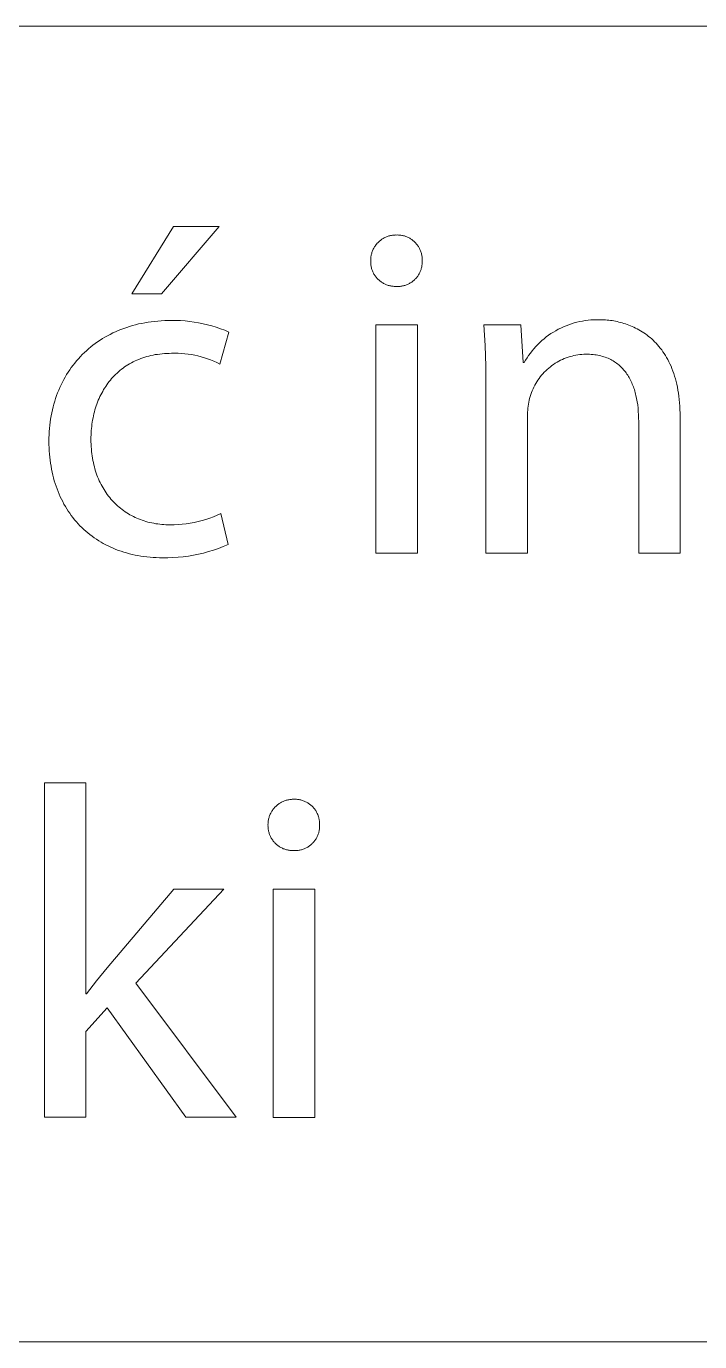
# Model space of a CAD drawing. Header units: millimetres. Extents: x -2542 to 6192, y -257 to 5845.
# Drawn here: x 5041.5 to 5166.4, y -256.6 to -12.5 of the extents above; entities that cross this region are included whole.
import ezdxf

# ---------------------------------------------------------------- set-up
doc = ezdxf.new("R2010")
doc.units = ezdxf.units.MM
doc.header["$MEASUREMENT"] = 0
doc.layers.add('Domyślny', color=7, linetype='Continuous', true_color=0x000000)

msp = doc.modelspace()

# ---------------------------------------------------------------- linework, layer by layer
at = {"layer": 'Domyślny', "color": 18, "lineweight": 15, "true_color": 0x000000}
for p, q in [((2891.58, -12.52), (6183.9, -12.52)), ((5061.08, -62.17), (5068.82, -49.66)), ((5077.28, -49.66), (5066.6, -62.17)), ((5068.82, -49.66), (5077.28, -49.66)), ((5109.58, -51.26), (5109.75, -51.25)), ((5109.75, -51.25), (5109.91, -51.24)), ((5109.91, -51.24), (5110.07, -51.23)), ((5110.07, -51.23), (5110.23, -51.24)), ((5110.23, -51.24), (5110.39, -51.23)), ((5110.39, -51.23), (5110.55, -51.24)), ((5110.55, -51.24), (5110.71, -51.25)), ((5110.71, -51.25), (5110.86, -51.26)), ((5105.96, -53.71), (5106.04, -53.57)), ((5106.04, -53.57), (5106.12, -53.43)), ((5106.12, -53.43), (5106.21, -53.3)), ((5106.21, -53.3), (5106.3, -53.16)), ((5106.3, -53.16), (5106.4, -53.03)), ((5106.4, -53.03), (5106.5, -52.91)), ((5106.5, -52.91), (5106.61, -52.78)), ((5106.61, -52.78), (5106.72, -52.67)), ((5106.72, -52.67), (5106.84, -52.55)), ((5106.84, -52.55), (5106.95, -52.44)), ((5106.95, -52.44), (5107.08, -52.33)), ((5107.08, -52.33), (5107.2, -52.23)), ((5107.2, -52.23), (5107.33, -52.13)), ((5107.33, -52.13), (5107.47, -52.04)), ((5107.47, -52.04), (5107.6, -51.95)), ((5107.6, -51.95), (5107.74, -51.87)), ((5107.74, -51.87), (5107.88, -51.79)), ((5107.88, -51.79), (5108.03, -51.71)), ((5108.03, -51.71), (5108.18, -51.64)), ((5108.18, -51.64), (5108.33, -51.58)), ((5108.33, -51.58), (5108.48, -51.52)), ((5108.48, -51.52), (5108.63, -51.47)), ((5108.63, -51.47), (5108.79, -51.42)), ((5108.79, -51.42), (5108.94, -51.38)), ((5108.94, -51.38), (5109.1, -51.34)), ((5109.1, -51.34), (5109.26, -51.31)), ((5109.26, -51.31), (5109.42, -51.28)), ((5109.42, -51.28), (5109.58, -51.26)), ((5110.86, -51.26), (5111.02, -51.28)), ((5111.02, -51.28), (5111.18, -51.31)), ((5111.18, -51.31), (5111.33, -51.34)), ((5111.33, -51.34), (5111.49, -51.37)), ((5111.49, -51.37), (5111.64, -51.41)), ((5111.64, -51.41), (5111.79, -51.46)), ((5111.79, -51.46), (5111.94, -51.51)), ((5111.94, -51.51), (5112.09, -51.57)), ((5112.09, -51.57), (5112.23, -51.63)), ((5112.23, -51.63), (5112.37, -51.7)), ((5112.37, -51.7), (5112.52, -51.77)), ((5112.52, -51.77), (5112.65, -51.84)), ((5112.65, -51.84), (5112.79, -51.92)), ((5112.79, -51.92), (5112.92, -52.01)), ((5112.92, -52.01), (5113.05, -52.1)), ((5113.05, -52.1), (5113.18, -52.19)), ((5113.18, -52.19), (5113.3, -52.29)), ((5113.3, -52.29), (5113.42, -52.4)), ((5113.42, -52.4), (5113.54, -52.5)), ((5113.54, -52.5), (5113.65, -52.62)), ((5113.65, -52.62), (5113.76, -52.73)), ((5113.76, -52.73), (5113.86, -52.85)), ((5113.86, -52.85), (5113.96, -52.97)), ((5113.96, -52.97), (5114.06, -53.1)), ((5114.06, -53.1), (5114.15, -53.22)), ((5114.15, -53.22), (5114.24, -53.36)), ((5114.24, -53.36), (5114.32, -53.49)), ((5114.32, -53.49), (5114.4, -53.63)), ((5114.4, -53.63), (5114.47, -53.77)), ((5105.4, -55.9), (5105.41, -55.74)), ((5105.41, -56.06), (5105.4, -55.9)), ((5105.4, -56.22), (5105.41, -56.06)), ((5105.41, -55.74), (5105.42, -55.58)), ((5105.42, -55.58), (5105.43, -55.41)), ((5105.43, -55.41), (5105.45, -55.25)), ((5105.45, -55.25), (5105.48, -55.09)), ((5105.48, -55.09), (5105.51, -54.93)), ((5105.51, -54.93), (5105.55, -54.77)), ((5105.55, -54.77), (5105.59, -54.62)), ((5105.59, -54.62), (5105.64, -54.46)), ((5105.64, -54.46), (5105.69, -54.31)), ((5105.69, -54.31), (5105.75, -54.16)), ((5105.75, -54.16), (5105.81, -54.01)), ((5105.81, -54.01), (5105.88, -53.86)), ((5105.88, -53.86), (5105.96, -53.71)), ((5114.47, -53.77), (5114.54, -53.91)), ((5114.54, -53.91), (5114.6, -54.06)), ((5114.6, -54.06), (5114.66, -54.2)), ((5114.66, -54.2), (5114.71, -54.35)), ((5114.71, -54.35), (5114.76, -54.5)), ((5114.76, -54.5), (5114.8, -54.65)), ((5114.8, -54.65), (5114.84, -54.81)), ((5114.84, -54.81), (5114.87, -54.96)), ((5114.87, -54.96), (5114.9, -55.12)), ((5114.9, -55.12), (5114.92, -55.27)), ((5114.92, -55.27), (5114.94, -55.43)), ((5114.94, -55.43), (5114.95, -55.59)), ((5114.95, -55.91), (5114.94, -56.06)), ((5114.94, -56.06), (5114.95, -56.22)), ((5114.95, -55.59), (5114.95, -55.75)), ((5114.95, -55.75), (5114.95, -55.91)), ((5105.41, -56.38), (5105.4, -56.22)), ((5105.42, -56.54), (5105.41, -56.38)), ((5105.43, -56.69), (5105.42, -56.54)), ((5105.45, -56.85), (5105.43, -56.69)), ((5105.47, -57), (5105.45, -56.85)), ((5105.5, -57.16), (5105.47, -57)), ((5105.54, -57.31), (5105.5, -57.16)), ((5105.58, -57.46), (5105.54, -57.31)), ((5105.63, -57.62), (5105.58, -57.46)), ((5105.68, -57.76), (5105.63, -57.62)), ((5105.73, -57.91), (5105.68, -57.76)), ((5105.8, -58.06), (5105.73, -57.91)), ((5105.86, -58.2), (5105.8, -58.06)), ((5105.93, -58.34), (5105.86, -58.2)), ((5106.01, -58.48), (5105.93, -58.34)), ((5106.09, -58.61), (5106.01, -58.48)), ((5114.37, -58.46), (5114.29, -58.6)), ((5114.44, -58.33), (5114.37, -58.46)), ((5114.51, -58.19), (5114.44, -58.33)), ((5114.57, -58.04), (5114.51, -58.19)), ((5114.63, -57.9), (5114.57, -58.04)), ((5114.69, -57.75), (5114.63, -57.9)), ((5114.74, -57.61), (5114.69, -57.75)), ((5114.78, -57.46), (5114.74, -57.61)), ((5114.82, -57.3), (5114.78, -57.46)), ((5114.86, -57.15), (5114.82, -57.3)), ((5114.88, -57), (5114.86, -57.15)), ((5114.91, -56.84), (5114.88, -57)), ((5114.93, -56.69), (5114.91, -56.84)), ((5114.94, -56.53), (5114.93, -56.69)), ((5114.95, -56.38), (5114.94, -56.53)), ((5114.95, -56.22), (5114.95, -56.38)), ((5106.18, -58.75), (5106.09, -58.61)), ((5106.27, -58.88), (5106.18, -58.75)), ((5106.36, -59), (5106.27, -58.88)), ((5106.46, -59.12), (5106.36, -59)), ((5106.56, -59.24), (5106.46, -59.12)), ((5106.67, -59.36), (5106.56, -59.24)), ((5106.78, -59.47), (5106.67, -59.36)), ((5106.89, -59.58), (5106.78, -59.47)), ((5107.01, -59.68), (5106.89, -59.58)), ((5107.13, -59.78), (5107.01, -59.68)), ((5107.26, -59.88), (5107.13, -59.78)), ((5107.39, -59.97), (5107.26, -59.88)), ((5107.52, -60.06), (5107.39, -59.97)), ((5107.65, -60.14), (5107.52, -60.06)), ((5107.79, -60.22), (5107.65, -60.14)), ((5107.93, -60.29), (5107.79, -60.22)), ((5108.07, -60.36), (5107.93, -60.29)), ((5108.21, -60.42), (5108.07, -60.36)), ((5108.36, -60.48), (5108.21, -60.42)), ((5108.51, -60.53), (5108.36, -60.48)), ((5108.66, -60.58), (5108.51, -60.53)), ((5108.81, -60.62), (5108.66, -60.58)), ((5108.96, -60.66), (5108.81, -60.62)), ((5109.12, -60.69), (5108.96, -60.66)), ((5109.27, -60.72), (5109.12, -60.69)), ((5109.43, -60.74), (5109.27, -60.72)), ((5109.59, -60.76), (5109.43, -60.74)), ((5109.74, -60.77), (5109.59, -60.76)), ((5109.9, -60.78), (5109.74, -60.77)), ((5110.06, -60.77), (5109.9, -60.78)), ((5110.21, -60.78), (5110.06, -60.77)), ((5110.37, -60.79), (5110.21, -60.78)), ((5110.53, -60.79), (5110.37, -60.79)), ((5110.68, -60.78), (5110.53, -60.79)), ((5110.84, -60.77), (5110.68, -60.78)), ((5110.99, -60.75), (5110.84, -60.77)), ((5111.15, -60.73), (5110.99, -60.75)), ((5111.3, -60.7), (5111.15, -60.73)), ((5111.46, -60.66), (5111.3, -60.7)), ((5111.61, -60.62), (5111.46, -60.66)), ((5111.76, -60.58), (5111.61, -60.62)), ((5111.91, -60.53), (5111.76, -60.58)), ((5112.05, -60.48), (5111.91, -60.53)), ((5112.2, -60.42), (5112.05, -60.48)), ((5112.34, -60.35), (5112.2, -60.42)), ((5112.48, -60.28), (5112.34, -60.35)), ((5112.62, -60.21), (5112.48, -60.28)), ((5112.75, -60.13), (5112.62, -60.21)), ((5112.88, -60.05), (5112.75, -60.13)), ((5113.01, -59.96), (5112.88, -60.05)), ((5113.14, -59.87), (5113.01, -59.96)), ((5113.26, -59.77), (5113.14, -59.87)), ((5113.38, -59.67), (5113.26, -59.77)), ((5113.5, -59.57), (5113.38, -59.67)), ((5113.61, -59.46), (5113.5, -59.57)), ((5113.72, -59.35), (5113.61, -59.46)), ((5113.83, -59.23), (5113.72, -59.35)), ((5113.93, -59.11), (5113.83, -59.23)), ((5114.02, -58.99), (5113.93, -59.11)), ((5114.12, -58.86), (5114.02, -58.99)), ((5114.2, -58.73), (5114.12, -58.86)), ((5114.29, -58.6), (5114.2, -58.73)), ((5066.6, -62.17), (5061.08, -62.17)), ((5060.14, -68.38), (5060.69, -68.2)), ((5060.69, -68.2), (5061.24, -68.04)), ((5061.24, -68.04), (5061.8, -67.89)), ((5061.8, -67.89), (5062.36, -67.75)), ((5062.36, -67.75), (5062.94, -67.63)), ((5062.94, -67.63), (5063.52, -67.52)), ((5063.52, -67.52), (5064.11, -67.42)), ((5064.11, -67.42), (5064.71, -67.33)), ((5064.71, -67.33), (5065.32, -67.26)), ((5065.32, -67.26), (5065.93, -67.2)), ((5065.93, -67.2), (5066.56, -67.15)), ((5066.56, -67.15), (5067.19, -67.11)), ((5067.19, -67.11), (5067.82, -67.09)), ((5067.82, -67.09), (5068.47, -67.09)), ((5068.47, -67.09), (5069.31, -67.09)), ((5069.31, -67.09), (5070.15, -67.12)), ((5070.15, -67.12), (5070.99, -67.18)), ((5070.99, -67.18), (5071.83, -67.27)), ((5071.83, -67.27), (5072.66, -67.38)), ((5072.66, -67.38), (5073.49, -67.52)), ((5073.49, -67.52), (5074.31, -67.69)), ((5074.31, -67.69), (5075.13, -67.88)), ((5075.13, -67.88), (5075.94, -68.1)), ((5075.94, -68.1), (5076.75, -68.35)), ((5106.37, -67.93), (5114.07, -67.93)), ((5106.37, -110.25), (5106.37, -67.93)), ((5114.07, -67.93), (5114.07, -110.25)), ((5126.63, -71.74), (5126.41, -67.91)), ((5126.41, -67.91), (5133.24, -67.91)), ((5133.24, -67.91), (5133.68, -74.92)), ((5140.67, -68.5), (5141.15, -68.28)), ((5141.15, -68.28), (5141.64, -68.07)), ((5141.64, -68.07), (5142.13, -67.88)), ((5142.13, -67.88), (5142.63, -67.71)), ((5142.63, -67.71), (5143.14, -67.56)), ((5143.14, -67.56), (5143.65, -67.42)), ((5143.65, -67.42), (5144.16, -67.3)), ((5144.16, -67.3), (5144.68, -67.2)), ((5144.68, -67.2), (5145.21, -67.11)), ((5145.21, -67.11), (5145.73, -67.04)), ((5145.73, -67.04), (5146.26, -66.99)), ((5146.26, -66.99), (5146.78, -66.96)), ((5146.78, -66.96), (5147.31, -66.95)), ((5147.31, -66.95), (5147.84, -66.96)), ((5147.84, -66.96), (5148.12, -66.96)), ((5148.12, -66.96), (5148.4, -66.97)), ((5148.4, -66.97), (5148.69, -66.98)), ((5148.69, -66.98), (5148.98, -67)), ((5148.98, -67), (5149.27, -67.02)), ((5149.27, -67.02), (5149.57, -67.05)), ((5149.57, -67.05), (5149.87, -67.09)), ((5149.87, -67.09), (5150.17, -67.13)), ((5150.17, -67.13), (5150.48, -67.18)), ((5150.48, -67.18), (5150.78, -67.24)), ((5150.78, -67.24), (5151.09, -67.3)), ((5151.09, -67.3), (5151.4, -67.38)), ((5151.4, -67.38), (5151.71, -67.45)), ((5151.71, -67.45), (5152.03, -67.54)), ((5152.03, -67.54), (5152.34, -67.63)), ((5152.34, -67.63), (5152.66, -67.73)), ((5152.66, -67.73), (5152.97, -67.84)), ((5152.97, -67.84), (5153.28, -67.96)), ((5153.28, -67.96), (5153.6, -68.08)), ((5153.6, -68.08), (5153.91, -68.21)), ((5153.91, -68.21), (5154.22, -68.35)), ((5054.75, -71.05), (5055.2, -70.75)), ((5055.2, -70.75), (5055.65, -70.47)), ((5055.65, -70.47), (5056.12, -70.19)), ((5056.12, -70.19), (5056.59, -69.92)), ((5056.59, -69.92), (5057.07, -69.67)), ((5057.07, -69.67), (5057.56, -69.42)), ((5057.56, -69.42), (5058.06, -69.19)), ((5058.06, -69.19), (5058.57, -68.97)), ((5058.57, -68.97), (5059.08, -68.76)), ((5059.08, -68.76), (5059.61, -68.56)), ((5059.61, -68.56), (5060.14, -68.38)), ((5076.75, -68.35), (5077.55, -68.62)), ((5079.11, -69.24), (5077.39, -75.2)), ((5077.55, -68.62), (5078.33, -68.92)), ((5078.33, -68.92), (5079.11, -69.24)), ((5137.16, -70.83), (5137.56, -70.49)), ((5137.56, -70.49), (5137.97, -70.16)), ((5137.97, -70.16), (5138.4, -69.84)), ((5138.4, -69.84), (5138.84, -69.54)), ((5138.84, -69.54), (5139.28, -69.26)), ((5139.28, -69.26), (5139.74, -68.99)), ((5139.74, -68.99), (5140.2, -68.74)), ((5140.2, -68.74), (5140.67, -68.5)), ((5154.22, -68.35), (5154.54, -68.51)), ((5154.54, -68.51), (5154.84, -68.66)), ((5154.84, -68.66), (5155.15, -68.83)), ((5155.15, -68.83), (5155.46, -69.01)), ((5155.46, -69.01), (5155.76, -69.2)), ((5155.76, -69.2), (5156.06, -69.39)), ((5156.06, -69.39), (5156.36, -69.6)), ((5156.36, -69.6), (5156.66, -69.82)), ((5156.66, -69.82), (5156.95, -70.04)), ((5156.95, -70.04), (5157.24, -70.28)), ((5157.24, -70.28), (5157.52, -70.53)), ((5157.52, -70.53), (5157.8, -70.78)), ((5051.91, -73.42), (5052.29, -73.05)), ((5052.29, -73.05), (5052.68, -72.7)), ((5052.68, -72.7), (5053.07, -72.35)), ((5053.07, -72.35), (5053.48, -72.01)), ((5053.48, -72.01), (5053.89, -71.68)), ((5053.89, -71.68), (5054.32, -71.36)), ((5054.32, -71.36), (5054.75, -71.05)), ((5067.57, -73.21), (5067.13, -73.24)), ((5068.01, -73.2), (5067.57, -73.21)), ((5068.47, -73.19), (5068.01, -73.2)), ((5069.08, -73.18), (5068.47, -73.19)), ((5069.7, -73.19), (5069.08, -73.18)), ((5070.32, -73.22), (5069.7, -73.19)), ((5126.74, -75.57), (5126.63, -71.74)), ((5134.69, -73.58), (5135.01, -73.15)), ((5135.01, -73.15), (5135.33, -72.74)), ((5135.33, -72.74), (5135.67, -72.33)), ((5135.67, -72.33), (5136.02, -71.94)), ((5136.02, -71.94), (5136.39, -71.55)), ((5136.39, -71.55), (5136.77, -71.19)), ((5136.77, -71.19), (5137.16, -70.83)), ((5157.8, -70.78), (5158.07, -71.05)), ((5158.07, -71.05), (5158.34, -71.33)), ((5158.34, -71.33), (5158.61, -71.62)), ((5158.61, -71.62), (5158.87, -71.92)), ((5158.87, -71.92), (5159.12, -72.24)), ((5159.12, -72.24), (5159.37, -72.56)), ((5159.37, -72.56), (5159.61, -72.9)), ((5159.61, -72.9), (5159.84, -73.25)), ((5049.87, -75.83), (5050.19, -75.4)), ((5050.19, -75.4), (5050.51, -74.99)), ((5050.51, -74.99), (5050.85, -74.58)), ((5050.85, -74.58), (5051.19, -74.19)), ((5051.19, -74.19), (5051.55, -73.8)), ((5051.55, -73.8), (5051.91, -73.42)), ((5060.07, -75.51), (5059.76, -75.72)), ((5060.38, -75.32), (5060.07, -75.51)), ((5060.69, -75.13), (5060.38, -75.32)), ((5061.02, -74.95), (5060.69, -75.13)), ((5061.35, -74.77), (5061.02, -74.95)), ((5061.69, -74.61), (5061.35, -74.77)), ((5062.03, -74.45), (5061.69, -74.61)), ((5062.38, -74.31), (5062.03, -74.45)), ((5062.74, -74.17), (5062.38, -74.31)), ((5063.11, -74.04), (5062.74, -74.17)), ((5063.48, -73.91), (5063.11, -74.04)), ((5063.86, -73.8), (5063.48, -73.91)), ((5064.24, -73.7), (5063.86, -73.8)), ((5064.64, -73.6), (5064.24, -73.7)), ((5065.03, -73.52), (5064.64, -73.6)), ((5065.44, -73.44), (5065.03, -73.52)), ((5065.85, -73.38), (5065.44, -73.44)), ((5066.27, -73.32), (5065.85, -73.38)), ((5066.7, -73.28), (5066.27, -73.32)), ((5067.13, -73.24), (5066.7, -73.28)), ((5070.93, -73.27), (5070.32, -73.22)), ((5071.54, -73.34), (5070.93, -73.27)), ((5072.15, -73.43), (5071.54, -73.34)), ((5072.76, -73.55), (5072.15, -73.43)), ((5073.36, -73.68), (5072.76, -73.55)), ((5073.96, -73.84), (5073.36, -73.68)), ((5074.55, -74.02), (5073.96, -73.84)), ((5075.14, -74.21), (5074.55, -74.02)), ((5075.71, -74.43), (5075.14, -74.21)), ((5076.28, -74.67), (5075.71, -74.43)), ((5076.84, -74.92), (5076.28, -74.67)), ((5077.39, -75.2), (5076.84, -74.92)), ((5126.76, -79.4), (5126.74, -75.57)), ((5133.68, -74.92), (5133.85, -74.92)), ((5133.85, -74.92), (5134.12, -74.47)), ((5134.12, -74.47), (5134.4, -74.02)), ((5134.4, -74.02), (5134.69, -73.58)), ((5139.02, -75.46), (5138.72, -75.69)), ((5139.33, -75.24), (5139.02, -75.46)), ((5139.64, -75.04), (5139.33, -75.24)), ((5139.96, -74.84), (5139.64, -75.04)), ((5140.29, -74.66), (5139.96, -74.84)), ((5140.63, -74.49), (5140.29, -74.66)), ((5140.97, -74.33), (5140.63, -74.49)), ((5141.31, -74.18), (5140.97, -74.33)), ((5141.66, -74.04), (5141.31, -74.18)), ((5142.02, -73.91), (5141.66, -74.04)), ((5142.37, -73.8), (5142.02, -73.91)), ((5142.74, -73.7), (5142.37, -73.8)), ((5143.1, -73.61), (5142.74, -73.7)), ((5143.47, -73.54), (5143.1, -73.61)), ((5143.84, -73.47), (5143.47, -73.54)), ((5144.21, -73.43), (5143.84, -73.47)), ((5144.59, -73.39), (5144.21, -73.43)), ((5144.96, -73.36), (5144.59, -73.39)), ((5145.34, -73.35), (5144.96, -73.36)), ((5145.67, -73.36), (5145.34, -73.35)), ((5146, -73.37), (5145.67, -73.36)), ((5146.32, -73.39), (5146, -73.37)), ((5146.64, -73.42), (5146.32, -73.39)), ((5146.95, -73.46), (5146.64, -73.42)), ((5147.25, -73.5), (5146.95, -73.46)), ((5147.54, -73.55), (5147.25, -73.5)), ((5147.83, -73.61), (5147.54, -73.55)), ((5148.11, -73.68), (5147.83, -73.61)), ((5148.39, -73.75), (5148.11, -73.68)), ((5148.66, -73.83), (5148.39, -73.75)), ((5148.92, -73.92), (5148.66, -73.83)), ((5149.18, -74.02), (5148.92, -73.92)), ((5149.43, -74.12), (5149.18, -74.02)), ((5149.67, -74.23), (5149.43, -74.12)), ((5149.91, -74.35), (5149.67, -74.23)), ((5150.14, -74.47), (5149.91, -74.35)), ((5150.37, -74.6), (5150.14, -74.47)), ((5150.59, -74.74), (5150.37, -74.6)), ((5150.8, -74.88), (5150.59, -74.74)), ((5151.01, -75.03), (5150.8, -74.88)), ((5151.21, -75.18), (5151.01, -75.03)), ((5151.41, -75.34), (5151.21, -75.18)), ((5151.6, -75.51), (5151.41, -75.34)), ((5151.79, -75.68), (5151.6, -75.51)), ((5159.84, -73.25), (5160.07, -73.61)), ((5160.07, -73.61), (5160.29, -73.98)), ((5160.29, -73.98), (5160.51, -74.36)), ((5160.51, -74.36), (5160.71, -74.76)), ((5160.71, -74.76), (5160.91, -75.17)), ((5160.91, -75.17), (5161.1, -75.6)), ((5161.1, -75.6), (5161.28, -76.03)), ((5048.22, -78.55), (5048.46, -78.07)), ((5048.46, -78.07), (5048.72, -77.61)), ((5048.72, -77.61), (5048.99, -77.15)), ((5048.99, -77.15), (5049.28, -76.7)), ((5049.28, -76.7), (5049.57, -76.26)), ((5049.57, -76.26), (5049.87, -75.83)), ((5057.35, -77.88), (5057.12, -78.16)), ((5057.59, -77.62), (5057.35, -77.88)), ((5057.84, -77.35), (5057.59, -77.62)), ((5058.09, -77.1), (5057.84, -77.35)), ((5058.35, -76.85), (5058.09, -77.1)), ((5058.62, -76.61), (5058.35, -76.85)), ((5058.9, -76.38), (5058.62, -76.61)), ((5059.18, -76.15), (5058.9, -76.38)), ((5059.47, -75.93), (5059.18, -76.15)), ((5059.76, -75.72), (5059.47, -75.93)), ((5136.64, -77.85), (5136.42, -78.16)), ((5136.86, -77.55), (5136.64, -77.85)), ((5137.1, -77.26), (5136.86, -77.55)), ((5137.35, -76.97), (5137.1, -77.26)), ((5137.6, -76.7), (5137.35, -76.97)), ((5137.87, -76.43), (5137.6, -76.7)), ((5138.14, -76.17), (5137.87, -76.43)), ((5138.43, -75.93), (5138.14, -76.17)), ((5138.72, -75.69), (5138.43, -75.93)), ((5151.97, -75.86), (5151.79, -75.68)), ((5152.14, -76.04), (5151.97, -75.86)), ((5152.31, -76.23), (5152.14, -76.04)), ((5152.47, -76.43), (5152.31, -76.23)), ((5152.63, -76.63), (5152.47, -76.43)), ((5152.78, -76.83), (5152.63, -76.63)), ((5152.93, -77.04), (5152.78, -76.83)), ((5153.07, -77.26), (5152.93, -77.04)), ((5153.21, -77.48), (5153.07, -77.26)), ((5153.34, -77.7), (5153.21, -77.48)), ((5153.47, -77.93), (5153.34, -77.7)), ((5153.59, -78.17), (5153.47, -77.93)), ((5161.28, -76.03), (5161.45, -76.49)), ((5161.45, -76.49), (5161.62, -76.95)), ((5161.62, -76.95), (5161.77, -77.43)), ((5161.77, -77.43), (5161.91, -77.92)), ((5161.91, -77.92), (5162.05, -78.42)), ((5047.14, -81.03), (5047.33, -80.52)), ((5047.33, -80.52), (5047.54, -80.02)), ((5047.54, -80.02), (5047.75, -79.52)), ((5047.75, -79.52), (5047.98, -79.03)), ((5047.98, -79.03), (5048.22, -78.55)), ((5055.69, -80.25), (5055.51, -80.57)), ((5055.87, -79.93), (5055.69, -80.25)), ((5056.06, -79.62), (5055.87, -79.93)), ((5056.26, -79.32), (5056.06, -79.62)), ((5056.46, -79.02), (5056.26, -79.32)), ((5056.67, -78.73), (5056.46, -79.02)), ((5056.89, -78.44), (5056.67, -78.73)), ((5057.12, -78.16), (5056.89, -78.44)), ((5126.76, -110.26), (5126.76, -79.4)), ((5135.22, -80.49), (5135.1, -80.85)), ((5135.36, -80.14), (5135.22, -80.49)), ((5135.51, -79.8), (5135.36, -80.14)), ((5135.67, -79.46), (5135.51, -79.8)), ((5135.84, -79.12), (5135.67, -79.46)), ((5136.02, -78.79), (5135.84, -79.12)), ((5136.22, -78.47), (5136.02, -78.79)), ((5136.42, -78.16), (5136.22, -78.47)), ((5153.7, -78.41), (5153.59, -78.17)), ((5153.82, -78.65), (5153.7, -78.41)), ((5153.92, -78.9), (5153.82, -78.65)), ((5154.02, -79.15), (5153.92, -78.9)), ((5154.12, -79.41), (5154.02, -79.15)), ((5154.21, -79.67), (5154.12, -79.41)), ((5154.3, -79.93), (5154.21, -79.67)), ((5154.38, -80.2), (5154.3, -79.93)), ((5154.46, -80.47), (5154.38, -80.2)), ((5154.53, -80.74), (5154.46, -80.47)), ((5162.05, -78.42), (5162.17, -78.94)), ((5162.17, -78.94), (5162.29, -79.48)), ((5162.29, -79.48), (5162.39, -80.03)), ((5162.39, -80.03), (5162.48, -80.59)), ((5046.49, -83.15), (5046.64, -82.61)), ((5046.64, -82.61), (5046.79, -82.08)), ((5046.79, -82.08), (5046.96, -81.55)), ((5046.96, -81.55), (5047.14, -81.03)), ((5054.49, -82.96), (5054.37, -83.32)), ((5054.61, -82.6), (5054.49, -82.96)), ((5054.74, -82.25), (5054.61, -82.6)), ((5054.88, -81.91), (5054.74, -82.25)), ((5055.03, -81.57), (5054.88, -81.91)), ((5055.18, -81.23), (5055.03, -81.57)), ((5055.34, -80.9), (5055.18, -81.23)), ((5055.51, -80.57), (5055.34, -80.9)), ((5134.65, -82.63), (5134.59, -82.99)), ((5134.72, -82.27), (5134.65, -82.63)), ((5134.8, -81.91), (5134.72, -82.27)), ((5134.88, -81.56), (5134.8, -81.91)), ((5134.99, -81.21), (5134.88, -81.56)), ((5135.1, -80.85), (5134.99, -81.21)), ((5154.6, -81.02), (5154.53, -80.74)), ((5154.72, -81.59), (5154.6, -81.02)), ((5154.83, -82.17), (5154.72, -81.59)), ((5154.92, -82.76), (5154.83, -82.17)), ((5154.99, -83.36), (5154.92, -82.76)), ((5162.48, -80.59), (5162.56, -81.17)), ((5162.56, -81.17), (5162.63, -81.76)), ((5162.63, -81.76), (5162.69, -82.37)), ((5162.69, -82.37), (5162.73, -82.99)), ((5045.95, -85.95), (5046.04, -85.38)), ((5046.04, -85.38), (5046.13, -84.81)), ((5046.13, -84.81), (5046.24, -84.25)), ((5046.24, -84.25), (5046.36, -83.7)), ((5046.36, -83.7), (5046.49, -83.15)), ((5053.9, -85.18), (5053.83, -85.57)), ((5053.98, -84.8), (5053.9, -85.18)), ((5054.06, -84.43), (5053.98, -84.8)), ((5054.16, -84.05), (5054.06, -84.43)), ((5054.26, -83.68), (5054.16, -84.05)), ((5054.37, -83.32), (5054.26, -83.68)), ((5134.5, -84.08), (5134.49, -84.45)), ((5134.49, -84.45), (5134.49, -84.81)), ((5134.49, -84.81), (5134.49, -110.26)), ((5134.52, -83.72), (5134.5, -84.08)), ((5134.55, -83.35), (5134.52, -83.72)), ((5134.59, -82.99), (5134.55, -83.35)), ((5155.04, -83.97), (5154.99, -83.36)), ((5155.08, -84.59), (5155.04, -83.97)), ((5155.1, -85.22), (5155.08, -84.59)), ((5155.11, -85.86), (5155.1, -85.22)), ((5162.73, -82.99), (5162.76, -83.63)), ((5162.76, -83.63), (5162.78, -84.29)), ((5162.78, -84.29), (5162.79, -84.96)), ((5162.79, -84.96), (5162.79, -110.26)), ((5045.75, -88.3), (5045.78, -87.71)), ((5045.78, -87.71), (5045.83, -87.12)), ((5045.83, -87.12), (5045.88, -86.53)), ((5045.88, -86.53), (5045.95, -85.95)), ((5053.58, -87.53), (5053.55, -87.94)), ((5053.61, -87.13), (5053.58, -87.53)), ((5053.65, -86.74), (5053.61, -87.13)), ((5053.7, -86.34), (5053.65, -86.74)), ((5053.76, -85.95), (5053.7, -86.34)), ((5053.83, -85.57), (5053.76, -85.95)), ((5155.11, -110.26), (5155.11, -85.86)), ((5045.72, -89.51), (5045.73, -88.9)), ((5045.73, -90.11), (5045.72, -89.51)), ((5045.73, -88.9), (5045.75, -88.3)), ((5045.75, -90.71), (5045.73, -90.11)), ((5053.53, -88.34), (5053.52, -88.75)), ((5053.52, -88.75), (5053.52, -89.16)), ((5053.52, -89.16), (5053.52, -89.62)), ((5053.52, -89.62), (5053.54, -90.07)), ((5053.55, -87.94), (5053.53, -88.34)), ((5053.54, -90.07), (5053.56, -90.51)), ((5045.78, -91.3), (5045.75, -90.71)), ((5045.82, -91.88), (5045.78, -91.3)), ((5045.87, -92.46), (5045.82, -91.88)), ((5045.94, -93.03), (5045.87, -92.46)), ((5053.56, -90.51), (5053.59, -90.95)), ((5053.59, -90.95), (5053.63, -91.39)), ((5053.63, -91.39), (5053.68, -91.82)), ((5053.68, -91.82), (5053.74, -92.24)), ((5053.74, -92.24), (5053.8, -92.66)), ((5053.8, -92.66), (5053.88, -93.07)), ((5046.02, -93.6), (5045.94, -93.03)), ((5046.11, -94.15), (5046.02, -93.6)), ((5046.21, -94.7), (5046.11, -94.15)), ((5046.32, -95.25), (5046.21, -94.7)), ((5053.88, -93.07), (5053.96, -93.47)), ((5053.96, -93.47), (5054.05, -93.87)), ((5054.05, -93.87), (5054.15, -94.26)), ((5054.15, -94.26), (5054.26, -94.65)), ((5054.26, -94.65), (5054.37, -95.03)), ((5054.37, -95.03), (5054.5, -95.4)), ((5046.44, -95.78), (5046.32, -95.25)), ((5046.57, -96.31), (5046.44, -95.78)), ((5046.72, -96.83), (5046.57, -96.31)), ((5046.88, -97.34), (5046.72, -96.83)), ((5047.04, -97.85), (5046.88, -97.34)), ((5054.5, -95.4), (5054.63, -95.77)), ((5054.63, -95.77), (5054.76, -96.13)), ((5054.76, -96.13), (5054.91, -96.49)), ((5054.91, -96.49), (5055.06, -96.84)), ((5055.06, -96.84), (5055.22, -97.18)), ((5055.22, -97.18), (5055.39, -97.52)), ((5055.39, -97.52), (5055.57, -97.84)), ((5047.22, -98.35), (5047.04, -97.85)), ((5047.41, -98.84), (5047.22, -98.35)), ((5047.61, -99.32), (5047.41, -98.84)), ((5047.82, -99.79), (5047.61, -99.32)), ((5048.04, -100.26), (5047.82, -99.79)), ((5055.57, -97.84), (5055.75, -98.17)), ((5055.75, -98.17), (5055.94, -98.48)), ((5055.94, -98.48), (5056.14, -98.79)), ((5056.14, -98.79), (5056.34, -99.09)), ((5056.34, -99.09), (5056.55, -99.39)), ((5056.55, -99.39), (5056.77, -99.68)), ((5056.77, -99.68), (5056.99, -99.96)), ((5056.99, -99.96), (5057.22, -100.23)), ((5048.27, -100.71), (5048.04, -100.26)), ((5048.51, -101.16), (5048.27, -100.71)), ((5048.77, -101.6), (5048.51, -101.16)), ((5049.03, -102.03), (5048.77, -101.6)), ((5049.3, -102.46), (5049.03, -102.03)), ((5049.58, -102.87), (5049.3, -102.46)), ((5057.22, -100.23), (5057.46, -100.5)), ((5057.46, -100.5), (5057.7, -100.76)), ((5057.7, -100.76), (5057.95, -101.01)), ((5057.95, -101.01), (5058.2, -101.26)), ((5058.2, -101.26), (5058.46, -101.5)), ((5058.46, -101.5), (5058.73, -101.73)), ((5058.73, -101.73), (5059, -101.95)), ((5059, -101.95), (5059.28, -102.17)), ((5059.28, -102.17), (5059.56, -102.38)), ((5059.56, -102.38), (5059.85, -102.58)), ((5049.87, -103.28), (5049.58, -102.87)), ((5050.18, -103.67), (5049.87, -103.28)), ((5050.49, -104.06), (5050.18, -103.67)), ((5050.81, -104.44), (5050.49, -104.06)), ((5051.14, -104.81), (5050.81, -104.44)), ((5051.48, -105.17), (5051.14, -104.81)), ((5059.85, -102.58), (5060.15, -102.77)), ((5060.15, -102.77), (5060.45, -102.96)), ((5060.45, -102.96), (5060.75, -103.14)), ((5060.75, -103.14), (5061.06, -103.31)), ((5061.06, -103.31), (5061.38, -103.47)), ((5061.38, -103.47), (5061.7, -103.63)), ((5061.7, -103.63), (5062.02, -103.77)), ((5062.02, -103.77), (5062.35, -103.91)), ((5062.35, -103.91), (5062.69, -104.04)), ((5062.69, -104.04), (5063.03, -104.17)), ((5063.03, -104.17), (5063.37, -104.28)), ((5063.37, -104.28), (5063.72, -104.39)), ((5063.72, -104.39), (5064.07, -104.49)), ((5064.07, -104.49), (5064.43, -104.58)), ((5064.43, -104.58), (5064.79, -104.66)), ((5064.79, -104.66), (5065.15, -104.73)), ((5065.15, -104.73), (5065.52, -104.8)), ((5065.52, -104.8), (5065.89, -104.85)), ((5065.89, -104.85), (5066.27, -104.9)), ((5066.27, -104.9), (5066.65, -104.94)), ((5066.65, -104.94), (5067.03, -104.97)), ((5069.7, -104.97), (5070.45, -104.91)), ((5070.45, -104.91), (5071.19, -104.82)), ((5071.19, -104.82), (5071.93, -104.71)), ((5071.93, -104.71), (5072.67, -104.57)), ((5072.67, -104.57), (5073.4, -104.41)), ((5073.4, -104.41), (5074.12, -104.22)), ((5074.12, -104.22), (5074.84, -104.01)), ((5074.84, -104.01), (5075.55, -103.77)), ((5075.55, -103.77), (5076.25, -103.51)), ((5076.25, -103.51), (5076.95, -103.23)), ((5076.95, -103.23), (5077.63, -102.92)), ((5077.63, -102.92), (5078.94, -108.65)), ((5051.83, -105.52), (5051.48, -105.17)), ((5052.19, -105.86), (5051.83, -105.52)), ((5052.55, -106.19), (5052.19, -105.86)), ((5052.93, -106.51), (5052.55, -106.19)), ((5053.32, -106.82), (5052.93, -106.51)), ((5053.71, -107.12), (5053.32, -106.82)), ((5054.11, -107.41), (5053.71, -107.12)), ((5067.03, -104.97), (5067.42, -104.99)), ((5067.42, -104.99), (5067.81, -105.01)), ((5067.81, -105.01), (5068.2, -105.01)), ((5068.2, -105.01), (5068.95, -105)), ((5068.95, -105), (5069.7, -104.97)), ((5054.53, -107.69), (5054.11, -107.41)), ((5054.95, -107.96), (5054.53, -107.69)), ((5055.38, -108.22), (5054.95, -107.96)), ((5055.81, -108.47), (5055.38, -108.22)), ((5056.26, -108.71), (5055.81, -108.47)), ((5056.72, -108.94), (5056.26, -108.71)), ((5057.18, -109.16), (5056.72, -108.94)), ((5057.65, -109.37), (5057.18, -109.16)), ((5058.13, -109.56), (5057.65, -109.37)), ((5058.61, -109.75), (5058.13, -109.56)), ((5059.11, -109.92), (5058.61, -109.75)), ((5076.26, -109.7), (5075.34, -109.99)), ((5077.16, -109.38), (5076.26, -109.7)), ((5078.06, -109.03), (5077.16, -109.38)), ((5078.94, -108.65), (5078.06, -109.03)), ((5059.61, -110.08), (5059.11, -109.92)), ((5060.12, -110.23), (5059.61, -110.08)), ((5060.64, -110.37), (5060.12, -110.23)), ((5061.16, -110.5), (5060.64, -110.37)), ((5061.7, -110.62), (5061.16, -110.5)), ((5062.24, -110.72), (5061.7, -110.62)), ((5062.78, -110.81), (5062.24, -110.72)), ((5063.34, -110.89), (5062.78, -110.81)), ((5063.9, -110.96), (5063.34, -110.89)), ((5064.47, -111.02), (5063.9, -110.96)), ((5065.04, -111.06), (5064.47, -111.02)), ((5065.62, -111.09), (5065.04, -111.06)), ((5066.21, -111.11), (5065.62, -111.09)), ((5066.81, -111.12), (5066.21, -111.11)), ((5067.77, -111.12), (5066.81, -111.12)), ((5068.73, -111.1), (5067.77, -111.12)), ((5069.69, -111.04), (5068.73, -111.1)), ((5070.64, -110.94), (5069.69, -111.04)), ((5071.59, -110.82), (5070.64, -110.94)), ((5072.54, -110.66), (5071.59, -110.82)), ((5073.48, -110.47), (5072.54, -110.66)), ((5074.42, -110.24), (5073.48, -110.47)), ((5075.34, -109.99), (5074.42, -110.24)), ((5114.07, -110.25), (5106.37, -110.25)), ((5134.49, -110.26), (5126.76, -110.26)), ((5162.79, -110.26), (5155.11, -110.26)), ((5044.92, -214.93), (5044.92, -152.87)), ((5044.92, -152.87), (5052.54, -152.87)), ((5052.54, -152.87), (5052.54, -192.04)), ((5089.44, -156.22), (5089.59, -156.17)), ((5089.59, -156.17), (5089.74, -156.12)), ((5089.74, -156.12), (5089.9, -156.08)), ((5089.9, -156.08), (5090.06, -156.04)), ((5090.06, -156.04), (5090.22, -156.01)), ((5090.22, -156.01), (5090.38, -155.98)), ((5090.38, -155.98), (5090.54, -155.96)), ((5090.54, -155.96), (5090.7, -155.95)), ((5090.7, -155.95), (5090.86, -155.94)), ((5090.86, -155.94), (5091.02, -155.93)), ((5091.02, -155.93), (5091.18, -155.94)), ((5091.18, -155.94), (5091.34, -155.93)), ((5091.34, -155.93), (5091.5, -155.94)), ((5091.5, -155.94), (5091.66, -155.94)), ((5091.66, -155.94), (5091.81, -155.96)), ((5091.81, -155.96), (5091.97, -155.98)), ((5091.97, -155.98), (5092.13, -156)), ((5092.13, -156), (5092.28, -156.03)), ((5092.28, -156.03), (5092.44, -156.06)), ((5092.44, -156.06), (5092.59, -156.1)), ((5092.59, -156.1), (5092.74, -156.15)), ((5092.74, -156.15), (5092.89, -156.2)), ((5086.78, -158.69), (5086.85, -158.54)), ((5086.85, -158.54), (5086.92, -158.4)), ((5086.92, -158.4), (5087, -158.26)), ((5087, -158.26), (5087.08, -158.12)), ((5087.08, -158.12), (5087.17, -157.99)), ((5087.17, -157.99), (5087.27, -157.85)), ((5087.27, -157.85), (5087.37, -157.72)), ((5087.37, -157.72), (5087.47, -157.6)), ((5087.47, -157.6), (5087.57, -157.48)), ((5087.57, -157.48), (5087.69, -157.36)), ((5087.69, -157.36), (5087.8, -157.25)), ((5087.8, -157.25), (5087.92, -157.14)), ((5087.92, -157.14), (5088.04, -157.03)), ((5088.04, -157.03), (5088.17, -156.93)), ((5088.17, -156.93), (5088.3, -156.83)), ((5088.3, -156.83), (5088.43, -156.74)), ((5088.43, -156.74), (5088.57, -156.65)), ((5088.57, -156.65), (5088.7, -156.57)), ((5088.7, -156.57), (5088.85, -156.49)), ((5088.85, -156.49), (5088.99, -156.41)), ((5088.99, -156.41), (5089.14, -156.34)), ((5089.14, -156.34), (5089.29, -156.28)), ((5089.29, -156.28), (5089.44, -156.22)), ((5092.89, -156.2), (5093.04, -156.26)), ((5093.04, -156.26), (5093.18, -156.32)), ((5093.18, -156.32), (5093.33, -156.38)), ((5093.33, -156.38), (5093.47, -156.45)), ((5093.47, -156.45), (5093.61, -156.53)), ((5093.61, -156.53), (5093.74, -156.61)), ((5093.74, -156.61), (5093.88, -156.69)), ((5093.88, -156.69), (5094.01, -156.78)), ((5094.01, -156.78), (5094.13, -156.88)), ((5094.13, -156.88), (5094.26, -156.98)), ((5094.26, -156.98), (5094.38, -157.08)), ((5094.38, -157.08), (5094.49, -157.18)), ((5094.49, -157.18), (5094.61, -157.29)), ((5094.61, -157.29), (5094.72, -157.41)), ((5094.72, -157.41), (5094.82, -157.53)), ((5094.82, -157.53), (5094.92, -157.65)), ((5094.92, -157.65), (5095.02, -157.77)), ((5095.02, -157.77), (5095.11, -157.9)), ((5095.11, -157.9), (5095.2, -158.03)), ((5095.2, -158.03), (5095.28, -158.17)), ((5095.28, -158.17), (5095.36, -158.3)), ((5095.36, -158.3), (5095.43, -158.44)), ((5095.43, -158.44), (5095.5, -158.59)), ((5095.5, -158.59), (5095.57, -158.73)), ((5086.35, -160.57), (5086.36, -160.41)), ((5086.36, -160.74), (5086.35, -160.57)), ((5086.35, -160.89), (5086.36, -160.74)), ((5086.36, -161.05), (5086.35, -160.89)), ((5086.36, -160.41), (5086.37, -160.25)), ((5086.37, -161.21), (5086.36, -161.05)), ((5086.37, -160.25), (5086.39, -160.09)), ((5086.39, -160.09), (5086.41, -159.93)), ((5086.41, -159.93), (5086.44, -159.77)), ((5086.44, -159.77), (5086.47, -159.61)), ((5086.47, -159.61), (5086.51, -159.45)), ((5086.51, -159.45), (5086.55, -159.3)), ((5086.55, -159.3), (5086.6, -159.14)), ((5086.6, -159.14), (5086.65, -158.99)), ((5086.65, -158.99), (5086.71, -158.84)), ((5086.71, -158.84), (5086.78, -158.69)), ((5095.57, -158.73), (5095.63, -158.88)), ((5095.63, -158.88), (5095.68, -159.03)), ((5095.68, -159.03), (5095.73, -159.18)), ((5095.73, -159.18), (5095.77, -159.33)), ((5095.77, -159.33), (5095.81, -159.48)), ((5095.81, -159.48), (5095.84, -159.64)), ((5095.84, -159.64), (5095.87, -159.79)), ((5095.87, -159.79), (5095.89, -159.95)), ((5095.89, -159.95), (5095.91, -160.1)), ((5095.91, -160.1), (5095.92, -160.26)), ((5095.92, -160.26), (5095.93, -160.42)), ((5095.93, -160.58), (5095.92, -160.74)), ((5095.92, -160.74), (5095.93, -160.89)), ((5095.93, -160.89), (5095.92, -161.05)), ((5095.92, -161.05), (5095.92, -161.2)), ((5095.93, -160.42), (5095.93, -160.58)), ((5086.38, -161.37), (5086.37, -161.21)), ((5086.4, -161.52), (5086.38, -161.37)), ((5086.43, -161.68), (5086.4, -161.52)), ((5086.46, -161.83), (5086.43, -161.68)), ((5086.5, -161.99), (5086.46, -161.83)), ((5086.54, -162.14), (5086.5, -161.99)), ((5086.59, -162.29), (5086.54, -162.14)), ((5086.64, -162.44), (5086.59, -162.29)), ((5086.69, -162.59), (5086.64, -162.44)), ((5086.76, -162.73), (5086.69, -162.59)), ((5086.82, -162.87), (5086.76, -162.73)), ((5086.9, -163.02), (5086.82, -162.87)), ((5086.97, -163.15), (5086.9, -163.02)), ((5087.05, -163.29), (5086.97, -163.15)), ((5087.14, -163.42), (5087.05, -163.29)), ((5087.23, -163.55), (5087.14, -163.42)), ((5095.18, -163.4), (5095.09, -163.53)), ((5095.26, -163.27), (5095.18, -163.4)), ((5095.34, -163.13), (5095.26, -163.27)), ((5095.41, -163), (5095.34, -163.13)), ((5095.48, -162.86), (5095.41, -163)), ((5095.55, -162.71), (5095.48, -162.86)), ((5095.61, -162.57), (5095.55, -162.71)), ((5095.66, -162.42), (5095.61, -162.57)), ((5095.71, -162.27), (5095.66, -162.42)), ((5095.76, -162.13), (5095.71, -162.27)), ((5095.8, -161.97), (5095.76, -162.13)), ((5095.83, -161.82), (5095.8, -161.97)), ((5095.86, -161.67), (5095.83, -161.82)), ((5095.88, -161.51), (5095.86, -161.67)), ((5095.9, -161.36), (5095.88, -161.51)), ((5095.92, -161.2), (5095.9, -161.36)), ((5087.33, -163.68), (5087.23, -163.55)), ((5087.42, -163.8), (5087.33, -163.68)), ((5087.53, -163.92), (5087.42, -163.8)), ((5087.64, -164.03), (5087.53, -163.92)), ((5087.75, -164.15), (5087.64, -164.03)), ((5087.86, -164.26), (5087.75, -164.15)), ((5087.98, -164.36), (5087.86, -164.26)), ((5088.1, -164.46), (5087.98, -164.36)), ((5088.23, -164.55), (5088.1, -164.46)), ((5088.36, -164.65), (5088.23, -164.55)), ((5088.49, -164.73), (5088.36, -164.65)), ((5088.62, -164.82), (5088.49, -164.73)), ((5088.76, -164.89), (5088.62, -164.82)), ((5088.9, -164.97), (5088.76, -164.89)), ((5089.04, -165.03), (5088.9, -164.97)), ((5089.19, -165.1), (5089.04, -165.03)), ((5089.34, -165.15), (5089.19, -165.1)), ((5089.48, -165.21), (5089.34, -165.15)), ((5089.64, -165.26), (5089.48, -165.21)), ((5089.79, -165.3), (5089.64, -165.26)), ((5089.94, -165.34), (5089.79, -165.3)), ((5090.1, -165.37), (5089.94, -165.34)), ((5090.25, -165.39), (5090.1, -165.37)), ((5090.41, -165.42), (5090.25, -165.39)), ((5090.56, -165.43), (5090.41, -165.42)), ((5090.72, -165.44), (5090.56, -165.43)), ((5090.88, -165.45), (5090.72, -165.44)), ((5091.04, -165.45), (5090.88, -165.45)), ((5091.19, -165.46), (5091.04, -165.45)), ((5091.35, -165.46), (5091.19, -165.46)), ((5091.51, -165.46), (5091.35, -165.46)), ((5091.66, -165.45), (5091.51, -165.46)), ((5091.82, -165.44), (5091.66, -165.45)), ((5091.97, -165.42), (5091.82, -165.44)), ((5092.13, -165.39), (5091.97, -165.42)), ((5092.28, -165.36), (5092.13, -165.39)), ((5092.43, -165.33), (5092.28, -165.36)), ((5092.58, -165.29), (5092.43, -165.33)), ((5092.73, -165.25), (5092.58, -165.29)), ((5092.88, -165.2), (5092.73, -165.25)), ((5093.03, -165.14), (5092.88, -165.2)), ((5093.17, -165.08), (5093.03, -165.14)), ((5093.32, -165.02), (5093.17, -165.08)), ((5093.46, -164.95), (5093.32, -165.02)), ((5093.59, -164.88), (5093.46, -164.95)), ((5093.73, -164.8), (5093.59, -164.88)), ((5093.86, -164.71), (5093.73, -164.8)), ((5093.99, -164.63), (5093.86, -164.71)), ((5094.12, -164.53), (5093.99, -164.63)), ((5094.24, -164.44), (5094.12, -164.53)), ((5094.36, -164.34), (5094.24, -164.44)), ((5094.47, -164.23), (5094.36, -164.34)), ((5094.59, -164.12), (5094.47, -164.23)), ((5094.69, -164.01), (5094.59, -164.12)), ((5094.8, -163.9), (5094.69, -164.01)), ((5094.9, -163.78), (5094.8, -163.9)), ((5095, -163.65), (5094.9, -163.78)), ((5095.09, -163.53), (5095, -163.65)), ((5056.5, -187.22), (5068.89, -172.62)), ((5078.16, -172.62), (5061.82, -190.04)), ((5068.89, -172.62), (5078.16, -172.62)), ((5087.34, -172.63), (5095.05, -172.63)), ((5087.34, -214.95), (5087.34, -172.63)), ((5095.05, -172.63), (5095.05, -214.95)), ((5054.56, -189.6), (5056.5, -187.22)), ((5052.71, -192.04), (5054.56, -189.6)), ((5061.82, -190.04), (5080.43, -214.93)), ((5052.54, -192.04), (5052.71, -192.04)), ((5056.5, -194.66), (5052.54, -199.02)), ((5071.1, -214.93), (5056.5, -194.66)), ((5052.54, -199.02), (5052.54, -214.93)), ((5052.54, -214.93), (5044.92, -214.93)), ((5080.43, -214.93), (5071.1, -214.93)), ((5095.05, -214.95), (5087.34, -214.95)), ((6183.9, -256.57), (-2541.7, -256.57)), ((6183.9, -256.57), (2891.58, -256.57))]:
    msp.add_line(p, q, dxfattribs=at)

doc.saveas('drawing.dxf')
